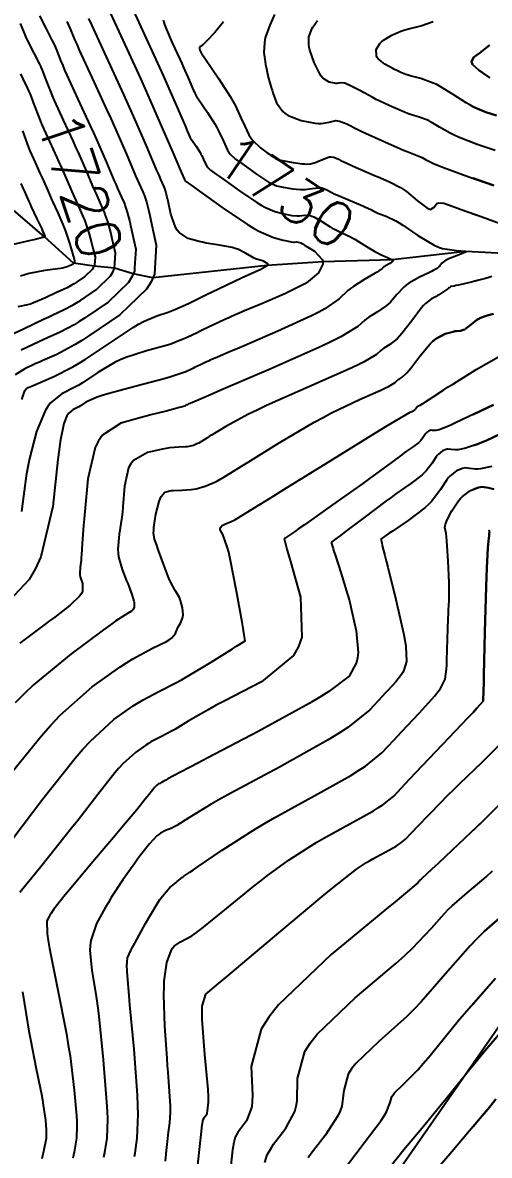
# Model space of a CAD drawing. Header units: metres. Extents: x 837117 to 838479, y 1189012 to 1191015.
# Drawn here: x 837786.1 to 837826.3, y 1189576 to 1189673.7 of the extents above; entities that cross this region are included whole.
import ezdxf

# ---------------------------------------------------------------- set-up
doc = ezdxf.new("R2010")
doc.units = ezdxf.units.M
doc.header["$LTSCALE"] = 0.3
for name, color, linetype in [('COTAS 10', 1, 'Continuous'), ('COTAS INT', 252, 'Continuous'), ('DRENAJE', 5, 'Continuous'), ('VIA2', 121, 'Continuous')]:
    doc.layers.add(name, color=color, linetype=linetype)
doc.styles.get("Standard").update_dxf_attribs({"font": 'simplex.shx'})

msp = doc.modelspace()

# ---------------------------------------------------------------- linework, layer by layer
at = {"layer": 'COTAS 10'}
for points in [[(837795.458, 1189675.117), (837796.58, 1189672.659), (837797.864, 1189669.868), (837798.181, 1189669.166), (837798.481, 1189668.496), (837799.428, 1189666.333), (837799.903, 1189665.226), (837800.106, 1189664.751), (837800.237, 1189664.447), (837800.343, 1189664.201), (837800.523, 1189663.796), (837800.612, 1189663.666), (837801.031, 1189663.06), (837801.37, 1189662.531), (837801.449, 1189662.392), (837801.522, 1189662.255), (837801.736, 1189661.787), (837801.921, 1189661.394), (837801.977, 1189661.305), (837802.035, 1189661.224), (837802.262, 1189661.003), (837802.791, 1189660.628), (837803.04, 1189660.451), (837803.334, 1189660.242), (837804.763, 1189659.219), (837806.28, 1189658.195), (837806.628, 1189657.984), (837806.945, 1189657.805), (837807.831, 1189657.421), (837808.469, 1189657.263), (837808.629, 1189657.226), (837808.783, 1189657.193), (837809.279, 1189657.099), (837809.722, 1189657.056), (837809.843, 1189657.055), (837809.962, 1189657.059), (837810.384, 1189657.114), (837810.863, 1189657.084), (837811.019, 1189657.035), (837811.184, 1189656.968), (837811.864, 1189656.576), (837812.584, 1189656.117), (837812.776, 1189656.007), (837812.963, 1189655.905), (837813.612, 1189655.599), (837814.296, 1189655.276), (837814.506, 1189655.162), (837814.724, 1189655.039), (837815.589, 1189654.507), (837816.451, 1189653.983), (837816.667, 1189653.865), (837816.874, 1189653.758), (837817.541, 1189653.468), (837817.942, 1189653.256), (837817.98, 1189653.198), (837817.987, 1189653.141), (837817.752, 1189652.935), (837817.381, 1189652.746), (837817.303, 1189652.7), (837817.235, 1189652.656), (837817.078, 1189652.517), (837816.797, 1189652.301), (837816.652, 1189652.208), (837816.477, 1189652.101), (837815.599, 1189651.596), (837814.605, 1189650.974), (837814.356, 1189650.793), (837814.119, 1189650.608), (837813.359, 1189649.91), (837812.134, 1189649.038), (837811.603, 1189648.745), (837810.99, 1189648.428), (837808.085, 1189647.096), (837805.189, 1189645.853), (837804.581, 1189645.593), (837804.057, 1189645.369), (837802.866, 1189644.865), (837802.249, 1189644.602), (837802.088, 1189644.531), (837801.93, 1189644.46), (837801.394, 1189644.208), (837800.892, 1189643.965), (837800.756, 1189643.898), (837800.621, 1189643.833), (837800.143, 1189643.601), (837799.2, 1189643.274), (837798.771, 1189643.148), (837798.269, 1189643.008), (837795.85, 1189642.373), (837793.426, 1189641.714), (837792.92, 1189641.558), (837792.486, 1189641.413), (837791.518, 1189640.984), (837791.042, 1189640.666), (837790.918, 1189640.592), (837790.798, 1189640.523), (837790.395, 1189640.322), (837790.043, 1189640.044), (837789.955, 1189639.926), (837789.871, 1189639.79), (837789.603, 1189639.151), (837789.312, 1189637.595), (837789.213, 1189636.881), (837789.107, 1189636.043), (837788.659, 1189631.994), (837787.643, 1189627.65), (837787.179, 1189626.627), (837786.635, 1189625.682), (837784.011, 1189622.916)], [(837784.477, 1189646.528), (837786.148, 1189647.322), (837787.92, 1189648.167), (837788.315, 1189648.353), (837788.668, 1189648.518), (837789.596, 1189648.937), (837790.43, 1189649.381), (837790.723, 1189649.561), (837791.044, 1189649.766), (837792.43, 1189650.714), (837793.633, 1189651.87), (837793.838, 1189652.206), (837793.987, 1189652.549), (837794.066, 1189653.844), (837793.797, 1189655.063), (837793.727, 1189655.358), (837793.659, 1189655.633), (837793.43, 1189656.473), (837793.197, 1189657.176), (837793.126, 1189657.366), (837793.052, 1189657.553), (837792.764, 1189658.211), (837792.394, 1189659.021), (837792.268, 1189659.303), (837792.133, 1189659.611), (837791.561, 1189660.935), (837790.873, 1189662.51), (837790.664, 1189662.977), (837790.448, 1189663.458), (837789.601, 1189665.303), (837788.823, 1189667.014), (837788.651, 1189667.409), (837788.497, 1189667.771), (837788.096, 1189668.795), (837787.767, 1189669.635), (837787.659, 1189669.881), (837787.649, 1189669.903), (837787.543, 1189670.133), (837787.063, 1189671.089), (837786.604, 1189671.981), (837786.501, 1189672.192), (837786.408, 1189672.388), (837786.163, 1189672.966), (837785.873, 1189673.649)], [(837826.955, 1189665.703), (837826.018, 1189666.001), (837824.941, 1189666.468), (837824.638, 1189666.626), (837824.333, 1189666.796), (837823.213, 1189667.517), (837822.095, 1189668.217), (837821.791, 1189668.374), (837821.489, 1189668.516), (837820.418, 1189668.894), (837819.509, 1189669.142), (837819.31, 1189669.201), (837819.133, 1189669.256), (837818.682, 1189669.419), (837818.289, 1189669.612), (837818.148, 1189669.685), (837817.994, 1189669.768), (837817.323, 1189670.141), (837816.746, 1189670.596), (837816.651, 1189670.731), (837816.583, 1189670.871), (837816.574, 1189671.405), (837816.887, 1189671.937), (837817.023, 1189672.074), (837817.181, 1189672.207), (837817.927, 1189672.651), (837818.702, 1189672.991), (837818.877, 1189673.059), (837819.036, 1189673.115), (837819.466, 1189673.223), (837819.97, 1189673.334), (837820.175, 1189673.393), (837820.408, 1189673.463), (837821.484, 1189673.817)], [(837824.923, 1189666.477), (837824.941, 1189666.468), (837826.018, 1189666.001), (837826.955, 1189665.703)], [(837826.673, 1189640.756), (837823.951, 1189639.449), (837823.401, 1189639.192), (837822.94, 1189638.981), (837822.01, 1189638.598), (837821.706, 1189638.537), (837821.638, 1189638.53), (837821.578, 1189638.525), (837821.422, 1189638.543), (837821.303, 1189638.56), (837821.266, 1189638.555), (837821.228, 1189638.547), (837821.073, 1189638.485), (837820.908, 1189638.356), (837820.862, 1189638.306), (837820.816, 1189638.249), (837820.65, 1189637.991), (837820.417, 1189637.683), (837820.329, 1189637.595), (837820.23, 1189637.505), (837819.789, 1189637.17), (837819.187, 1189636.749), (837818.988, 1189636.604), (837818.775, 1189636.448), (837817.886, 1189635.783), (837816.509, 1189634.771), (837815.989, 1189634.396), (837815.408, 1189633.979), (837812.805, 1189632.131), (837810.373, 1189630.415), (837809.899, 1189630.082), (837809.511, 1189629.81), (837808.832, 1189629.338), (837808.734, 1189629.278), (837808.714, 1189629.265), (837808.696, 1189629.254), (837808.656, 1189629.229), (837808.641, 1189629.203), (837808.639, 1189629.191), (837808.639, 1189629.177), (837808.646, 1189629.112), (837808.865, 1189628.304), (837808.998, 1189627.821), (837809.163, 1189627.227), (837810.022, 1189624.148), (837810.154, 1189620.714), (837809.861, 1189619.896), (837809.424, 1189619.136), (837806.658, 1189616.87), (837803.437, 1189615.195), (837802.714, 1189614.808), (837802.065, 1189614.454), (837800.33, 1189613.451), (837799.186, 1189612.758), (837798.91, 1189612.6), (837798.65, 1189612.456), (837797.859, 1189612.058), (837797.13, 1189611.675), (837796.909, 1189611.541), (837796.68, 1189611.395), (837795.789, 1189610.767), (837794.716, 1189609.781), (837794.373, 1189609.41), (837794.011, 1189608.995), (837792.539, 1189607.14), (837790.811, 1189604.886), (837790.288, 1189604.219), (837789.745, 1189603.533), (837787.623, 1189600.904), (837785.822, 1189598.686)], [(837824.923, 1189639.916), (837826.673, 1189640.756)], [(837801.15, 1189574.901), (837801.323, 1189576.502), (837801.486, 1189578.064), (837801.522, 1189578.373), (837801.553, 1189578.628), (837801.633, 1189579.1), (837801.721, 1189579.254), (837801.758, 1189579.309), (837801.8, 1189579.369), (837801.997, 1189579.627), (837802.104, 1189580.582), (837802.089, 1189581.081), (837802.055, 1189581.682), (837801.771, 1189584.697), (837801.539, 1189587.735), (837801.537, 1189588.35), (837801.563, 1189588.866), (837801.88, 1189589.912), (837803.146, 1189590.972), (837803.769, 1189591.497), (837804.512, 1189592.122), (837808.178, 1189595.215), (837811.906, 1189598.336), (837812.686, 1189598.979), (837813.357, 1189599.526), (837814.874, 1189600.701), (837815.74, 1189601.258), (837816.001, 1189601.415), (837816.272, 1189601.573), (837817.329, 1189602.155), (837818.28, 1189602.685), (837818.485, 1189602.812), (837818.664, 1189602.929), (837819.099, 1189603.279), (837819.59, 1189603.801), (837819.805, 1189604.027), (837820.054, 1189604.289), (837821.236, 1189605.53), (837822.78, 1189607.106), (837823.256, 1189607.579), (837823.753, 1189608.067), (837825.726, 1189609.963), (837827.701, 1189611.924)], [(837827.701, 1189611.924), (837825.726, 1189609.963), (837824.923, 1189609.192)], [(837786.046, 1189590.128), (837786.475, 1189587.445), (837786.602, 1189586.721), (837786.733, 1189586.004), (837787.236, 1189583.481), (837787.677, 1189581.299), (837787.769, 1189580.796), (837787.848, 1189580.338), (837788.024, 1189579.052), (837788.091, 1189578.202), (837788.101, 1189578.02), (837788.107, 1189577.86), (837788.098, 1189577.473), (837787.861, 1189576.333), (837787.724, 1189575.699)], [(837829.223, 1189588.816), (837825.93, 1189585.033), (837823.21, 1189581.633), (837822.604, 1189580.883), (837822.062, 1189580.216), (837820.635, 1189578.498), (837819.574, 1189577.241), (837819.262, 1189576.864), (837818.944, 1189576.475), (837817.73, 1189574.966)], [(837824.923, 1189583.775), (837825.93, 1189585.033), (837829.223, 1189588.816)]]:
    msp.add_lwpolyline(points, dxfattribs=at)
at = {"layer": 'COTAS INT'}
for points in [[(837793.084, 1189675.708), (837794.536, 1189672.582), (837796.229, 1189668.895), (837796.659, 1189667.941), (837797.073, 1189667.015), (837798.43, 1189663.909), (837798.651, 1189663.394), (837799.112, 1189662.316), (837799.78, 1189660.753), (837800.025, 1189660.181), (837800.029, 1189660.175), (837800.049, 1189660.146), (837800.065, 1189660.121), (837800.069, 1189660.114), (837800.072, 1189660.107), (837800.083, 1189660.085), (837800.091, 1189660.066), (837800.097, 1189660.058), (837800.108, 1189660.048), (837800.602, 1189659.694), (837803.285, 1189657.774), (837805.469, 1189656.299), (837805.971, 1189655.995), (837806.427, 1189655.737), (837807.704, 1189655.183), (837808.535, 1189654.97), (837808.711, 1189654.927), (837808.863, 1189654.89), (837809.219, 1189654.813), (837809.418, 1189654.794), (837809.472, 1189654.793), (837809.526, 1189654.795), (837809.715, 1189654.82), (837810.061, 1189654.717), (837810.213, 1189654.639), (837810.389, 1189654.539), (837811.231, 1189653.997), (837811.894, 1189653.298), (837811.958, 1189653.098), (837811.97, 1189652.896), (837811.583, 1189652.147), (837810.698, 1189651.402), (837810.396, 1189651.202), (837810.069, 1189651.006), (837808.683, 1189650.321), (837807.21, 1189649.692), (837806.828, 1189649.53), (837806.458, 1189649.373), (837805.215, 1189648.853), (837804.093, 1189648.374), (837803.799, 1189648.244), (837803.512, 1189648.115), (837802.537, 1189647.658), (837801.623, 1189647.214), (837801.375, 1189647.094), (837801.129, 1189646.975), (837800.261, 1189646.552), (837799.203, 1189646.124), (837798.838, 1189646.001), (837798.442, 1189645.876), (837796.749, 1189645.408), (837794.952, 1189644.829), (837794.49, 1189644.634), (837794.043, 1189644.424), (837792.558, 1189643.539), (837791.239, 1189642.66), (837790.897, 1189642.454), (837790.565, 1189642.263), (837789.448, 1189641.707), (837788.473, 1189640.935), (837788.229, 1189640.608), (837787.997, 1189640.232), (837787.254, 1189638.464), (837786.65, 1189636.132), (837786.506, 1189635.401), (837786.371, 1189634.632), (837785.965, 1189631.547)], [(837798.186, 1189673.937), (837798.279, 1189673.653), (837798.392, 1189673.341), (837798.971, 1189671.99), (837799.627, 1189670.563), (837799.789, 1189670.205), (837799.943, 1189669.862), (837800.427, 1189668.757), (837800.778, 1189667.941), (837800.849, 1189667.781), (837800.907, 1189667.649), (837801.02, 1189667.41), (837801.195, 1189667.158), (837801.21, 1189667.138), (837802.012, 1189665.975), (837802.674, 1189664.942), (837802.829, 1189664.67), (837802.972, 1189664.403), (837803.388, 1189663.49), (837803.751, 1189662.722), (837803.861, 1189662.548), (837803.974, 1189662.39), (837804.416, 1189661.958), (837804.981, 1189661.562), (837805.172, 1189661.427), (837805.377, 1189661.282), (837806.242, 1189660.665), (837807.09, 1189660.091), (837807.285, 1189659.974), (837807.463, 1189659.873), (837807.958, 1189659.658), (837808.403, 1189659.556), (837808.547, 1189659.526), (837808.702, 1189659.496), (837809.339, 1189659.384), (837810.027, 1189659.318), (837810.213, 1189659.317), (837810.398, 1189659.324), (837811.053, 1189659.409), (837811.626, 1189659.478), (837811.76, 1189659.475), (837811.883, 1189659.462), (837812.238, 1189659.332), (837812.728, 1189659.068), (837812.937, 1189658.97), (837813.177, 1189658.862), (837814.307, 1189658.383), (837815.424, 1189657.914), (837815.656, 1189657.812), (837815.855, 1189657.723), (837816.159, 1189657.57), (837816.292, 1189657.502), (837816.6, 1189657.341), (837816.717, 1189657.289), (837816.848, 1189657.235), (837817.435, 1189657.015), (837818.264, 1189656.617), (837818.548, 1189656.45), (837818.855, 1189656.259), (837820.161, 1189655.365), (837821.56, 1189654.523), (837821.926, 1189654.365), (837822.283, 1189654.239), (837823.497, 1189654.056), (837824.232, 1189654.016), (837824.288, 1189653.981), (837824.28, 1189653.935), (837823.717, 1189653.682), (837822.894, 1189653.376), (837822.721, 1189653.297), (837822.573, 1189653.22), (837822.239, 1189652.963), (837822.066, 1189652.748), (837822.02, 1189652.698), (837821.975, 1189652.652), (837821.817, 1189652.519), (837821.493, 1189652.34), (837821.343, 1189652.265), (837821.167, 1189652.179), (837820.313, 1189651.776), (837819.389, 1189651.255), (837819.169, 1189651.094), (837818.964, 1189650.926), (837818.354, 1189650.262), (837817.785, 1189649.603), (837817.607, 1189649.438), (837817.42, 1189649.281), (837816.669, 1189648.778), (837815.916, 1189648.307), (837815.728, 1189648.17), (837815.548, 1189648.03), (837814.973, 1189647.502), (837813.51, 1189646.612), (837812.771, 1189646.244), (837811.887, 1189645.824), (837807.488, 1189643.871), (837803.168, 1189642.015), (837802.334, 1189641.656), (837801.656, 1189641.366), (837800.517, 1189640.877), (837800.406, 1189640.83), (837800.376, 1189640.817), (837800.348, 1189640.804), (837800.251, 1189640.759), (837800.161, 1189640.715), (837800.136, 1189640.703), (837800.112, 1189640.691), (837800.026, 1189640.649), (837799.731, 1189640.559), (837799.574, 1189640.516), (837799.386, 1189640.466), (837798.436, 1189640.221), (837797.131, 1189639.882), (837796.718, 1189639.772), (837796.283, 1189639.656), (837794.529, 1189639.177), (837792.939, 1189638.122), (837792.608, 1189637.642), (837792.323, 1189637.08), (837791.691, 1189634.375), (837791.419, 1189631.551), (837791.362, 1189630.915), (837791.314, 1189630.343), (837791.205, 1189628.803), (837791.141, 1189627.802), (837791.121, 1189627.569), (837791.1, 1189627.355), (837791.015, 1189626.741), (837790.992, 1189626.228), (837791.01, 1189626.077), (837791.039, 1189625.922), (837791.232, 1189625.333), (837791.229, 1189624.673), (837791.134, 1189624.475), (837790.998, 1189624.269), (837790.167, 1189623.467), (837788.834, 1189622.448), (837788.382, 1189622.106), (837787.894, 1189621.737), (837785.83, 1189620.187)], [(837787.511, 1189674.318), (837788.042, 1189673.302), (837788.593, 1189672.225), (837788.717, 1189671.966), (837788.828, 1189671.725), (837789.125, 1189670.996), (837789.341, 1189670.465), (837789.518, 1189670.027), (837789.689, 1189669.634), (837789.888, 1189669.187), (837790.834, 1189667.123), (837791.894, 1189664.814), (837792.165, 1189664.213), (837792.426, 1189663.629), (837793.287, 1189661.657), (837793.727, 1189660.637), (837793.973, 1189660.065), (837794.123, 1189659.72), (837794.256, 1189659.416), (837794.596, 1189658.664), (837794.811, 1189658.173), (837794.866, 1189658.033), (837794.919, 1189657.891), (837795.093, 1189657.366), (837795.304, 1189656.552), (837795.379, 1189656.228), (837795.463, 1189655.861), (837795.747, 1189654.551), (837795.826, 1189654.182), (837795.727, 1189652.565), (837795.71, 1189652.29), (837795.492, 1189651.79), (837795.192, 1189651.3), (837793.438, 1189649.613), (837791.414, 1189648.229), (837790.946, 1189647.929), (837790.517, 1189647.666), (837789.299, 1189647.018), (837788.2, 1189646.529), (837787.846, 1189646.366), (837787.47, 1189646.191), (837785.932, 1189645.461)], [(837786.002, 1189641.223), (837786.142, 1189641.648), (837786.175, 1189641.739), (837786.205, 1189641.819), (837786.294, 1189642.014), (837786.377, 1189642.122), (837786.404, 1189642.148), (837786.432, 1189642.172), (837786.549, 1189642.245), (837786.958, 1189642.426), (837787.17, 1189642.518), (837787.426, 1189642.629), (837788.707, 1189643.18), (837790.407, 1189644.035), (837790.927, 1189644.337), (837791.468, 1189644.667), (837795.6, 1189647.435), (837796.059, 1189647.71), (837796.478, 1189647.944), (837797.647, 1189648.443), (837798.614, 1189648.745), (837798.905, 1189648.854), (837799.207, 1189648.975), (837800.379, 1189649.504), (837801.638, 1189650.116), (837801.994, 1189650.289), (837802.354, 1189650.464), (837803.679, 1189651.107), (837804.941, 1189651.707), (837805.26, 1189651.854), (837805.566, 1189651.992), (837806.562, 1189652.424), (837807.157, 1189652.764), (837807.21, 1189652.845), (837807.215, 1189652.919), (837806.83, 1189653.14), (837806.166, 1189653.36), (837805.994, 1189653.433), (837805.829, 1189653.512), (837805.277, 1189653.845), (837804.622, 1189654.173), (837804.391, 1189654.25), (837804.138, 1189654.32), (837803.048, 1189654.523), (837801.885, 1189654.711), (837801.587, 1189654.773), (837801.299, 1189654.838), (837800.344, 1189655.109), (837799.575, 1189655.612), (837799.404, 1189655.824), (837799.251, 1189656.067), (837798.849, 1189657.21), (837798.61, 1189658.328), (837798.56, 1189658.556), (837798.517, 1189658.749), (837798.42, 1189659.152), (837798.364, 1189659.321), (837798.347, 1189659.366), (837798.329, 1189659.412), (837798.26, 1189659.57), (837797.982, 1189660.206), (837797.833, 1189660.552), (837797.652, 1189660.972), (837796.74, 1189663.102), (837795.533, 1189665.865), (837795.167, 1189666.684), (837794.788, 1189667.526), (837793.302, 1189670.762), (837792.019, 1189673.535), (837791.766, 1189674.084)], [(837807.781, 1189674.431), (837807.383, 1189673.517), (837807.029, 1189672.492), (837806.968, 1189672.229), (837806.921, 1189671.975), (837806.884, 1189671.134), (837806.98, 1189670.334), (837807.018, 1189670.105), (837807.06, 1189669.873), (837807.254, 1189669.011), (837807.501, 1189668.137), (837807.576, 1189667.897), (837807.656, 1189667.658), (837807.969, 1189666.805), (837808.5, 1189666.055), (837808.717, 1189665.882), (837808.963, 1189665.723), (837810.105, 1189665.275), (837811.289, 1189665.042), (837811.562, 1189665.018), (837811.811, 1189665.013), (837812.513, 1189665.143), (837813.078, 1189665.27), (837813.241, 1189665.263), (837813.407, 1189665.238), (837814.029, 1189664.995), (837814.922, 1189664.535), (837815.258, 1189664.374), (837815.632, 1189664.198), (837817.306, 1189663.439), (837818.907, 1189662.737), (837819.235, 1189662.597), (837819.514, 1189662.481), (837820.106, 1189662.257), (837820.378, 1189662.161), (837820.454, 1189662.125), (837820.532, 1189662.085), (837820.815, 1189661.907), (837821.564, 1189661.556), (837821.935, 1189661.407), (837822.376, 1189661.235), (837824.558, 1189660.427), (837826.72, 1189659.663)], [(837826.838, 1189662.683), (837825.288, 1189663.214), (837823.659, 1189663.851), (837823.287, 1189664.016), (837822.949, 1189664.176), (837822.014, 1189664.712), (837821.313, 1189665.151), (837821.122, 1189665.25), (837820.933, 1189665.338), (837820.262, 1189665.576), (837819.512, 1189665.812), (837819.273, 1189665.899), (837819.02, 1189665.996), (837817.994, 1189666.429), (837816.881, 1189666.95), (837816.574, 1189667.103), (837816.266, 1189667.26), (837815.159, 1189667.86), (837814.227, 1189668.344), (837814.03, 1189668.428), (837813.86, 1189668.49), (837813.466, 1189668.532), (837813.183, 1189668.48), (837813.083, 1189668.482), (837812.973, 1189668.491), (837812.496, 1189668.586), (837811.97, 1189668.933), (837811.829, 1189669.102), (837811.69, 1189669.303), (837811.204, 1189670.292), (837810.848, 1189671.356), (837810.791, 1189671.605), (837810.751, 1189671.833), (837810.756, 1189672.491), (837810.943, 1189673.029), (837811.018, 1189673.182), (837811.103, 1189673.336), (837811.492, 1189673.91)], [(837789.889, 1189673.814), (837790.154, 1189673.197), (837790.538, 1189672.284), (837790.728, 1189671.859), (837790.954, 1189671.361), (837792.068, 1189668.942), (837793.341, 1189666.17), (837793.666, 1189665.448), (837793.98, 1189664.747), (837795.013, 1189662.379), (837795.812, 1189660.518), (837795.978, 1189660.136), (837796.119, 1189659.811), (837796.428, 1189659.117), (837796.57, 1189658.792), (837796.606, 1189658.7), (837796.641, 1189658.606), (837796.757, 1189658.259), (837796.948, 1189657.47), (837797.032, 1189657.098), (837797.128, 1189656.659), (837797.585, 1189654.52), (837797.433, 1189652.032), (837797.146, 1189651.374), (837796.752, 1189650.729), (837794.445, 1189648.511), (837791.784, 1189646.692), (837791.168, 1189646.298), (837790.604, 1189645.952), (837789.003, 1189645.099), (837787.813, 1189644.579), (837787.508, 1189644.442), (837787.214, 1189644.309), (837786.24, 1189643.853), (837785.414, 1189643.338)], [(837803.399, 1189673.787), (837802.648, 1189672.883), (837801.924, 1189672.133), (837801.779, 1189671.989), (837801.658, 1189671.872), (837801.417, 1189671.676), (837801.35, 1189671.643), (837801.338, 1189671.628), (837801.328, 1189671.611), (837801.316, 1189671.529), (837801.327, 1189671.437), (837801.331, 1189671.414), (837801.337, 1189671.392), (837801.362, 1189671.32), (837801.391, 1189671.259), (837801.398, 1189671.243), (837801.404, 1189671.229), (837801.425, 1189671.181), (837801.451, 1189671.131), (837801.46, 1189671.114), (837801.471, 1189671.097), (837801.518, 1189671.025), (837801.777, 1189670.65), (837802.994, 1189668.889), (837803.978, 1189667.353), (837804.209, 1189666.947), (837804.422, 1189666.551), (837805.041, 1189665.192), (837805.059, 1189665.155), (837805.581, 1189664.05), (837805.744, 1189663.791), (837805.913, 1189663.556), (837806.571, 1189662.913), (837807.171, 1189662.496), (837807.303, 1189662.404), (837807.42, 1189662.322), (837807.721, 1189662.11), (837807.901, 1189661.988), (837807.943, 1189661.963), (837807.98, 1189661.942), (837808.086, 1189661.896), (837808.336, 1189661.848), (837808.466, 1189661.826), (837808.621, 1189661.799), (837809.399, 1189661.67), (837810.207, 1189661.555), (837810.348, 1189661.541), (837810.381, 1189661.537), (837810.535, 1189661.525), (837810.911, 1189661.535), (837811.214, 1189661.625), (837811.321, 1189661.664), (837811.438, 1189661.71), (837811.944, 1189661.927), (837812.438, 1189662.115), (837812.548, 1189662.142), (837812.646, 1189662.159), (837812.899, 1189662.129), (837813.305, 1189661.932), (837813.498, 1189661.843), (837813.726, 1189661.739), (837814.841, 1189661.238), (837816.101, 1189660.683), (837816.421, 1189660.545), (837816.727, 1189660.412), (837817.726, 1189659.989), (837818.65, 1189659.508), (837818.909, 1189659.34), (837819.169, 1189659.156), (837820.12, 1189658.365), (837820.925, 1189657.736), (837821.093, 1189657.654), (837821.237, 1189657.612), (837821.561, 1189657.794), (837821.794, 1189658.117), (837821.882, 1189658.164), (837821.978, 1189658.192), (837822.41, 1189658.142), (837823.206, 1189657.861), (837823.532, 1189657.745), (837823.903, 1189657.611), (837825.629, 1189656.989), (837827.27, 1189656.403)], [(837826.339, 1189671.777), (837825.766, 1189671.325), (837825.618, 1189671.21), (837825.475, 1189671.1), (837824.998, 1189670.737), (837824.791, 1189670.361), (837824.817, 1189670.243), (837824.881, 1189670.118), (837825.414, 1189669.612), (837826.089, 1189669.153), (837826.241, 1189669.057), (837826.378, 1189668.975)], [(837826.378, 1189668.975), (837826.241, 1189669.057), (837826.089, 1189669.153), (837825.414, 1189669.612), (837824.881, 1189670.118), (837824.817, 1189670.243), (837824.791, 1189670.361), (837824.998, 1189670.737), (837825.475, 1189671.1), (837825.618, 1189671.21), (837825.766, 1189671.325), (837826.339, 1189671.777)], [(837785.865, 1189669.311), (837786.084, 1189668.876), (837786.493, 1189668.041), (837786.601, 1189667.796), (837786.706, 1189667.546), (837787.067, 1189666.594), (837787.476, 1189665.515), (837787.612, 1189665.184), (837787.758, 1189664.84), (837788.367, 1189663.483), (837789.001, 1189662.101), (837789.163, 1189661.742), (837789.319, 1189661.392), (837789.834, 1189660.213), (837790.293, 1189659.158), (837790.413, 1189658.887), (837790.531, 1189658.626), (837790.932, 1189657.759), (837791.293, 1189656.934), (837791.386, 1189656.699), (837791.474, 1189656.461), (837791.767, 1189655.58), (837792.014, 1189654.715), (837792.075, 1189654.488), (837792.131, 1189654.265), (837792.307, 1189653.507), (837792.264, 1189652.807), (837792.184, 1189652.621), (837792.073, 1189652.44), (837791.423, 1189651.816), (837790.792, 1189651.384), (837790.675, 1189651.304), (837790.501, 1189651.193), (837790.343, 1189651.095), (837789.892, 1189650.855), (837789.391, 1189650.629), (837789.2, 1189650.54), (837788.987, 1189650.44), (837788.03, 1189649.983), (837786.995, 1189649.539), (837786.733, 1189649.447), (837786.482, 1189649.368), (837785.662, 1189649.194)], [(837786.038, 1189664.393), (837786.456, 1189663.258), (837786.574, 1189662.959), (837786.693, 1189662.667), (837787.133, 1189661.663), (837787.554, 1189660.745), (837787.662, 1189660.506), (837787.766, 1189660.274), (837788.082, 1189659.552), (837788.108, 1189659.49), (837788.453, 1189658.705), (837788.558, 1189658.471), (837788.668, 1189658.231), (837789.101, 1189657.306), (837789.534, 1189656.314), (837789.645, 1189656.032), (837789.752, 1189655.746), (837790.104, 1189654.687), (837790.37, 1189653.797), (837790.422, 1189653.617), (837790.466, 1189653.467), (837790.548, 1189653.169), (837790.542, 1189653.065), (837790.529, 1189653.037), (837790.513, 1189653.01), (837790.416, 1189652.917), (837790.308, 1189652.843), (837790.305, 1189652.841), (837790.279, 1189652.824), (837790.255, 1189652.81), (837790.188, 1189652.774), (837790.113, 1189652.74), (837790.085, 1189652.727), (837790.053, 1189652.712), (837789.911, 1189652.644), (837789.513, 1189652.55), (837789.321, 1189652.518), (837789.092, 1189652.485), (837787.97, 1189652.343), (837786.622, 1189652.084), (837786.252, 1189651.976), (837785.882, 1189651.852)], [(837826.838, 1189662.683), (837825.288, 1189663.214), (837824.923, 1189663.357)], [(837826.72, 1189659.663), (837824.923, 1189660.298)], [(837785.899, 1189659.843), (837786.108, 1189659.389), (837786.161, 1189659.271), (837786.212, 1189659.156), (837786.382, 1189658.768), (837786.613, 1189658.251), (837786.704, 1189658.055), (837786.806, 1189657.836), (837787.269, 1189656.853), (837787.705, 1189655.928), (837787.79, 1189655.746), (837787.86, 1189655.595), (837787.982, 1189655.318), (837787.981, 1189655.26), (837787.973, 1189655.248), (837787.961, 1189655.237), (837787.892, 1189655.215), (837787.805, 1189655.2), (837787.783, 1189655.194), (837787.761, 1189655.187), (837787.688, 1189655.157), (837787.271, 1189655.048), (837787.032, 1189654.993), (837786.74, 1189654.926), (837785.24, 1189654.592)], [(837824.923, 1189657.243), (837825.629, 1189656.989), (837827.27, 1189656.403)], [(837826.552, 1189651.811), (837826.288, 1189651.735), (837826.001, 1189651.657), (837824.772, 1189651.349), (837823.661, 1189651.09), (837823.449, 1189651.042), (837823.278, 1189651.004), (837823.003, 1189650.955), (837822.993, 1189650.962), (837822.99, 1189650.961), (837822.985, 1189650.958), (837822.966, 1189650.937), (837822.863, 1189650.853), (837822.806, 1189650.812), (837822.738, 1189650.762), (837822.388, 1189650.517), (837821.965, 1189650.242), (837821.849, 1189650.173), (837821.735, 1189650.108), (837821.33, 1189649.9), (837820.826, 1189649.497), (837820.649, 1189649.309), (837820.457, 1189649.087), (837819.63, 1189648.008), (837818.773, 1189646.905), (837818.562, 1189646.668), (837818.363, 1189646.461), (837817.738, 1189645.96), (837817.227, 1189645.64), (837817.099, 1189645.547), (837816.977, 1189645.452), (837816.587, 1189645.093), (837815.48, 1189644.44), (837814.906, 1189644.16), (837814.217, 1189643.837), (837810.763, 1189642.309), (837807.102, 1189640.685), (837806.283, 1189640.3), (837805.547, 1189639.943), (837803.59, 1189638.891), (837802.413, 1189638.164), (837802.169, 1189638.013), (837801.961, 1189637.883), (837801.503, 1189637.598), (837801.256, 1189637.458), (837801.181, 1189637.421), (837801.102, 1189637.384), (837800.79, 1189637.257), (837800.394, 1189637.16), (837800.263, 1189637.142), (837800.121, 1189637.128), (837799.532, 1189637.112), (837798.721, 1189637.044), (837798.441, 1189636.997), (837798.136, 1189636.939), (837796.833, 1189636.629), (837795.639, 1189635.95), (837795.404, 1189635.659), (837795.209, 1189635.323), (837794.847, 1189633.737), (837794.721, 1189631.96), (837794.674, 1189631.504), (837794.623, 1189631.063), (837794.398, 1189629.6), (837794.278, 1189628.301), (837794.293, 1189627.964), (837794.329, 1189627.637), (837794.636, 1189626.536), (837795.036, 1189625.576), (837795.132, 1189625.336), (837795.221, 1189625.109), (837795.485, 1189624.384), (837795.651, 1189623.818), (837795.678, 1189623.691), (837795.696, 1189623.577), (837795.693, 1189623.272), (837795.569, 1189623.059), (837795.51, 1189623.003), (837795.442, 1189622.948), (837795.109, 1189622.761), (837794.115, 1189622.113), (837793.629, 1189621.768), (837793.052, 1189621.35), (837790.208, 1189619.245), (837787.001, 1189616.588), (837786.195, 1189615.823), (837785.426, 1189615.045)], [(837826.552, 1189651.811), (837826.288, 1189651.735), (837826.001, 1189651.657), (837824.923, 1189651.387)], [(837826.69, 1189648.6), (837826.15, 1189648.465), (837825.565, 1189648.259), (837825.411, 1189648.18), (837825.261, 1189648.092), (837824.747, 1189647.694), (837824.308, 1189647.33), (837824.204, 1189647.263), (837824.109, 1189647.211), (837823.83, 1189647.144), (837823.49, 1189647.121), (837823.356, 1189647.096), (837823.205, 1189647.063), (837822.518, 1189646.879), (837821.697, 1189646.441), (837821.462, 1189646.249), (837821.697, 1189646.441), (837822.518, 1189646.879), (837823.205, 1189647.063), (837823.356, 1189647.096), (837823.49, 1189647.121), (837823.83, 1189647.144), (837824.109, 1189647.211), (837824.204, 1189647.263), (837824.308, 1189647.33), (837824.747, 1189647.694), (837825.261, 1189648.092), (837825.411, 1189648.18), (837825.565, 1189648.259), (837826.15, 1189648.465), (837826.69, 1189648.6)], [(837784.422, 1189608.174), (837787.651, 1189612.18), (837788.491, 1189613.112), (837789.309, 1189613.968), (837792.068, 1189616.419), (837794.452, 1189618.117), (837795.033, 1189618.498), (837795.579, 1189618.84), (837797.268, 1189619.75), (837798.463, 1189620.343), (837798.698, 1189620.485), (837798.892, 1189620.617), (837799.249, 1189621.014), (837799.369, 1189621.356), (837799.413, 1189621.453), (837799.463, 1189621.552), (837799.684, 1189621.919), (837799.866, 1189622.349), (837799.891, 1189622.487), (837799.904, 1189622.634), (837799.861, 1189623.236), (837799.693, 1189623.866), (837799.629, 1189624.032), (837799.556, 1189624.194), (837799.227, 1189624.747), (837798.834, 1189625.426), (837798.721, 1189625.667), (837798.606, 1189625.932), (837798.176, 1189627.08), (837797.792, 1189628.191), (837797.707, 1189628.433), (837797.63, 1189628.645), (837797.427, 1189629.172), (837797.36, 1189629.707), (837797.369, 1189629.925), (837797.39, 1189630.173), (837797.566, 1189631.319), (837797.836, 1189632.428), (837797.917, 1189632.653), (837798, 1189632.841), (837798.321, 1189633.223), (837798.752, 1189633.339), (837798.905, 1189633.36), (837799.071, 1189633.377), (837799.792, 1189633.396), (837800.596, 1189633.441), (837800.814, 1189633.474), (837801.031, 1189633.516), (837801.802, 1189633.74), (837802.514, 1189634.031), (837802.694, 1189634.115), (837802.867, 1189634.2), (837803.431, 1189634.518), (837804.475, 1189635.17), (837804.951, 1189635.465), (837805.508, 1189635.809), (837808.193, 1189637.468), (837811.212, 1189639.249), (837811.979, 1189639.671), (837812.717, 1189640.062), (837815.13, 1189641.217), (837816.951, 1189642.023), (837817.315, 1189642.193), (837817.617, 1189642.341), (837818.201, 1189642.685), (837818.406, 1189642.874), (837818.471, 1189642.925), (837818.538, 1189642.974), (837818.808, 1189643.142), (837819.218, 1189643.52), (837819.375, 1189643.701), (837819.55, 1189643.915), (837820.337, 1189644.963), (837821.224, 1189646.026), (837821.462, 1189646.249)], [(837785.23, 1189603.342), (837787.815, 1189606.77), (837790.585, 1189610.259), (837791.266, 1189611.039), (837791.91, 1189611.739), (837793.928, 1189613.593), (837795.606, 1189614.774), (837796.036, 1189615.049), (837796.451, 1189615.3), (837797.824, 1189616.02), (837799.292, 1189616.757), (837799.766, 1189617.02), (837800.271, 1189617.308), (837802.339, 1189618.559), (837804.161, 1189619.703), (837804.51, 1189619.923), (837804.792, 1189620.102), (837805.248, 1189620.399), (837805.146, 1189621.071), (837805.076, 1189621.486), (837804.988, 1189622.001), (837804.518, 1189624.687), (837803.978, 1189627.462), (837803.845, 1189628.032), (837803.72, 1189628.517), (837803.327, 1189629.554), (837803.108, 1189629.967), (837803.092, 1189630.058), (837803.096, 1189630.14), (837803.27, 1189630.35), (837803.563, 1189630.486), (837803.642, 1189630.52), (837803.72, 1189630.553), (837803.992, 1189630.66), (837804.362, 1189630.839), (837804.502, 1189630.918), (837804.658, 1189631.008), (837805.358, 1189631.439), (837806.989, 1189632.456), (837807.732, 1189632.917), (837808.602, 1189633.455), (837812.796, 1189636.046), (837816.878, 1189638.556), (837817.676, 1189639.043), (837818.331, 1189639.44), (837819.498, 1189640.126), (837819.686, 1189640.209), (837819.723, 1189640.226), (837819.754, 1189640.241), (837819.814, 1189640.277), (837819.836, 1189640.296), (837819.842, 1189640.302), (837819.849, 1189640.307), (837819.877, 1189640.324), (837819.919, 1189640.363), (837819.936, 1189640.382), (837819.954, 1189640.404), (837820.035, 1189640.512), (837820.139, 1189640.625), (837820.172, 1189640.651), (837820.207, 1189640.674), (837820.346, 1189640.735), (837820.599, 1189640.862), (837820.706, 1189640.927), (837820.829, 1189641.004), (837821.406, 1189641.39), (837822.401, 1189642.045), (837822.788, 1189642.292), (837823.223, 1189642.568), (837825.197, 1189643.803), (837827.309, 1189644.996)], [(837824.923, 1189643.632), (837825.197, 1189643.803), (837827.309, 1189644.996)], [(837827.888, 1189638.534), (837826.074, 1189637.688), (837825.663, 1189637.511), (837825.292, 1189637.358), (837824.282, 1189637.014), (837823.633, 1189636.885), (837823.489, 1189636.868), (837823.361, 1189636.859), (837823.029, 1189636.896), (837822.776, 1189636.932), (837822.697, 1189636.923), (837822.615, 1189636.906), (837822.286, 1189636.773), (837821.934, 1189636.498), (837821.836, 1189636.391), (837821.739, 1189636.27), (837821.385, 1189635.721), (837820.889, 1189635.065), (837820.701, 1189634.877), (837820.491, 1189634.686), (837819.55, 1189633.973), (837818.269, 1189633.075), (837817.845, 1189632.767), (837817.39, 1189632.434), (837815.496, 1189631.018), (837813.803, 1189629.736), (837813.474, 1189629.488), (837813.207, 1189629.286), (837812.748, 1189628.941), (837812.703, 1189628.891), (837812.697, 1189628.874), (837812.693, 1189628.856), (837812.7, 1189628.782), (837812.84, 1189628.351), (837812.92, 1189628.109), (837813.019, 1189627.813), (837813.523, 1189626.298), (837814.103, 1189624.389), (837814.249, 1189623.845), (837814.389, 1189623.294), (837814.842, 1189621.247), (837815, 1189619.376), (837814.953, 1189618.937), (837814.868, 1189618.531), (837814.235, 1189617.348), (837812.49, 1189616.032), (837811.704, 1189615.542), (837810.786, 1189614.997), (837806.376, 1189612.576), (837802.043, 1189610.293), (837801.174, 1189609.835), (837800.447, 1189609.453), (837799.016, 1189608.705), (837798.586, 1189608.482), (837798.491, 1189608.432), (837798.407, 1189608.386), (837798.189, 1189608.261), (837798.053, 1189608.178), (837798.02, 1189608.159), (837797.989, 1189608.142), (837797.895, 1189608.095), (837797.808, 1189608.049), (837797.782, 1189608.034), (837797.755, 1189608.016), (837797.649, 1189607.942), (837797.521, 1189607.824), (837797.481, 1189607.78), (837797.437, 1189607.731), (837797.262, 1189607.51), (837796.939, 1189607.097), (837796.802, 1189606.927), (837796.645, 1189606.732), (837795.907, 1189605.826), (837794.771, 1189604.456), (837794.363, 1189603.968), (837793.914, 1189603.434), (837791.953, 1189601.116), (837790.108, 1189598.924), (837789.732, 1189598.471), (837789.413, 1189598.083), (837788.75, 1189597.236), (837788.486, 1189596.832), (837788.42, 1189596.724), (837788.357, 1189596.617), (837788.154, 1189596.246), (837788.182, 1189595.13), (837788.265, 1189594.554), (837788.38, 1189593.862), (837789.067, 1189590.397), (837789.838, 1189586.487), (837790.005, 1189585.514), (837790.153, 1189584.589), (837790.523, 1189581.644), (837790.699, 1189579.403), (837790.725, 1189578.921), (837790.741, 1189578.5), (837790.718, 1189577.478), (837790.497, 1189576.292), (837790.388, 1189575.766)], [(837824.923, 1189637.232), (837825.292, 1189637.358), (837825.663, 1189637.511), (837826.074, 1189637.688), (837827.888, 1189638.534)], [(837826.554, 1189635.43), (837825.56, 1189635.232), (837825.34, 1189635.206), (837825.145, 1189635.193), (837824.637, 1189635.25), (837824.248, 1189635.305), (837824.128, 1189635.291), (837824.002, 1189635.264), (837823.499, 1189635.061), (837822.96, 1189634.641), (837822.811, 1189634.476), (837822.661, 1189634.291), (837822.12, 1189633.451), (837821.36, 1189632.447), (837821.072, 1189632.159), (837820.751, 1189631.867), (837819.311, 1189630.775), (837817.959, 1189629.861), (837817.694, 1189629.681), (837817.475, 1189629.532), (837817.075, 1189629.257), (837817.006, 1189629.184), (837816.995, 1189629.163), (837816.988, 1189629.141), (837816.992, 1189629.06), (837817.025, 1189628.944), (837817.035, 1189628.9), (837817.046, 1189628.851), (837817.091, 1189628.631), (837817.302, 1189627.762), (837817.417, 1189627.302), (837817.556, 1189626.748), (837818.265, 1189623.959), (837818.934, 1189621.065), (837819.048, 1189620.445), (837819.132, 1189619.904), (837819.178, 1189618.606), (837818.943, 1189617.858), (837818.85, 1189617.665), (837818.744, 1189617.477), (837818.26, 1189616.848), (837817.575, 1189616.122), (837817.342, 1189615.872), (837817.09, 1189615.603), (837816.028, 1189614.455), (837814.11, 1189612.915), (837813.32, 1189612.398), (837812.418, 1189611.841), (837808.222, 1189609.5), (837804.023, 1189607.25), (837803.119, 1189606.75), (837802.326, 1189606.304), (837800.396, 1189605.136), (837799.358, 1189604.467), (837799.128, 1189604.334), (837798.923, 1189604.224), (837798.39, 1189604.019), (837797.952, 1189603.809), (837797.807, 1189603.697), (837797.653, 1189603.562), (837797.009, 1189602.877), (837796.226, 1189601.895), (837795.984, 1189601.571), (837795.73, 1189601.225), (837794.721, 1189599.788), (837793.714, 1189598.246), (837793.462, 1189597.833), (837793.221, 1189597.427), (837792.446, 1189596.011), (837791.957, 1189594.555), (837791.896, 1189594.124), (837791.868, 1189593.679), (837792.037, 1189591.972), (837792.42, 1189589.698), (837792.526, 1189588.897), (837792.633, 1189588.021), (837793.021, 1189584.237), (837793.307, 1189580.604), (837793.349, 1189579.823), (837793.375, 1189579.139), (837793.337, 1189577.482), (837793.132, 1189576.25), (837793.053, 1189575.834)], [(837826.554, 1189635.43), (837825.56, 1189635.232), (837825.34, 1189635.206), (837825.145, 1189635.193), (837824.923, 1189635.218)], [(837795.717, 1189575.901), (837795.767, 1189576.208), (837795.957, 1189577.487), (837796.033, 1189579.524), (837796.011, 1189580.309), (837795.971, 1189581.19), (837795.671, 1189585.171), (837795.325, 1189589.002), (837795.256, 1189589.788), (837795.198, 1189590.455), (837795.084, 1189591.875), (837795.065, 1189592.448), (837795.068, 1189592.581), (837795.074, 1189592.704), (837795.124, 1189593.056), (837795.403, 1189593.678), (837795.553, 1189593.971), (837795.735, 1189594.316), (837796.659, 1189596), (837797.668, 1189597.707), (837797.905, 1189598.068), (837798.123, 1189598.381), (837798.755, 1189599.105), (837799.206, 1189599.467), (837799.311, 1189599.551), (837799.406, 1189599.628), (837799.676, 1189599.85), (837799.848, 1189599.992), (837799.882, 1189600.02), (837799.91, 1189600.042), (837799.961, 1189600.078), (837800.478, 1189600.425), (837800.8, 1189600.643), (837801.198, 1189600.914), (837803.282, 1189602.334), (837806.079, 1189604.132), (837806.928, 1189604.641), (837807.809, 1189605.155), (837811.258, 1189607.051), (837814.372, 1189608.789), (837815.042, 1189609.202), (837815.628, 1189609.587), (837817.051, 1189610.73), (837818.081, 1189611.834), (837818.42, 1189612.193), (837818.781, 1189612.576), (837820.279, 1189614.152), (837821.628, 1189615.654), (837821.894, 1189615.989), (837822.115, 1189616.29), (837822.529, 1189617.087), (837822.628, 1189617.962), (837822.651, 1189618.312), (837822.672, 1189618.708), (837822.73, 1189620.527), (837822.777, 1189622.331), (837822.79, 1189622.717), (837822.803, 1189623.055), (837822.852, 1189623.867), (837822.868, 1189624.688), (837822.861, 1189625.031), (837822.848, 1189625.424), (837822.76, 1189627.264), (837822.646, 1189629.029), (837822.616, 1189629.377), (837822.588, 1189629.662), (837822.495, 1189630.182), (837822.533, 1189630.472), (837822.588, 1189630.612), (837822.661, 1189630.778), (837823.086, 1189631.596), (837823.669, 1189632.466), (837823.842, 1189632.666), (837824.021, 1189632.847), (837824.712, 1189633.35), (837825.389, 1189633.623), (837825.559, 1189633.659), (837825.721, 1189633.678), (837826.244, 1189633.603), (837826.702, 1189633.472)], [(837826.702, 1189633.472), (837826.244, 1189633.603), (837825.721, 1189633.678), (837825.559, 1189633.659), (837825.389, 1189633.623), (837824.923, 1189633.435)], [(837798.389, 1189575.499), (837798.485, 1189576.421), (837798.595, 1189577.472), (837798.625, 1189577.738), (837798.655, 1189577.993), (837798.762, 1189578.824), (837798.823, 1189579.697), (837798.825, 1189579.979), (837798.819, 1189580.278), (837798.741, 1189581.504), (837798.606, 1189583.183), (837798.563, 1189583.767), (837798.519, 1189584.404), (837798.342, 1189587.139), (837798.25, 1189589.852), (837798.26, 1189590.476), (837798.284, 1189591.044), (837798.499, 1189592.638), (837798.872, 1189593.66), (837798.996, 1189593.869), (837799.129, 1189594.046), (837799.687, 1189594.414), (837800.672, 1189594.953), (837801.075, 1189595.238), (837801.534, 1189595.581), (837803.664, 1189597.308), (837806.009, 1189599.233), (837806.605, 1189599.701), (837807.177, 1189600.142), (837809.048, 1189601.498), (837810.899, 1189602.687), (837811.457, 1189603.023), (837812.036, 1189603.361), (837814.293, 1189604.603), (837816.326, 1189605.737), (837816.763, 1189606.007), (837817.146, 1189606.258), (837818.075, 1189607.004), (837819.072, 1189608.065), (837819.497, 1189608.514), (837819.988, 1189609.03), (837822.299, 1189611.456), (837824.499, 1189613.77), (837824.92, 1189614.216), (837825.259, 1189614.578), (837825.803, 1189615.181), (837825.83, 1189616.127), (837825.844, 1189616.705), (837825.86, 1189617.421), (837825.942, 1189621.147), (837826.043, 1189625.073), (837826.072, 1189625.914), (837826.1, 1189626.649), (837826.207, 1189628.417), (837826.294, 1189629.284), (837826.311, 1189629.451), (837826.324, 1189629.587), (837826.344, 1189629.814)], [(837826.344, 1189629.814), (837826.324, 1189629.587), (837826.311, 1189629.451), (837826.294, 1189629.284), (837826.207, 1189628.417), (837826.1, 1189626.649), (837826.072, 1189625.914), (837826.043, 1189625.073), (837825.942, 1189621.147), (837825.86, 1189617.421), (837825.844, 1189616.705), (837825.83, 1189616.127), (837825.803, 1189615.181), (837825.259, 1189614.578), (837824.923, 1189614.22)], [(837826.333, 1189629.852), (837826.315, 1189629.88), (837826.306, 1189629.899), (837826.308, 1189629.901), (837826.312, 1189629.901), (837826.343, 1189629.888)], [(837826.343, 1189629.888), (837826.312, 1189629.901), (837826.308, 1189629.901), (837826.306, 1189629.899), (837826.315, 1189629.88), (837826.333, 1189629.852)], [(837829.644, 1189608.703), (837825.81, 1189604.882), (837822.535, 1189601.785), (837821.897, 1189601.184), (837821.377, 1189600.695), (837820.472, 1189599.855), (837820.335, 1189599.736), (837820.299, 1189599.701), (837820.264, 1189599.666), (837820.145, 1189599.529), (837818.932, 1189598.493), (837818.207, 1189597.891), (837817.314, 1189597.151), (837812.683, 1189593.34), (837808.137, 1189588.994), (837807.297, 1189587.918), (837806.639, 1189586.896), (837805.773, 1189583.666), (837805.908, 1189581.203), (837805.879, 1189580.665), (837805.823, 1189580.19), (837805.382, 1189578.995), (837804.852, 1189578.299), (837804.738, 1189578.137), (837804.639, 1189577.99), (837804.401, 1189577.574), (837804.255, 1189577.002), (837804.214, 1189576.757), (837804.172, 1189576.475), (837804.019, 1189575.143)], [(837829.644, 1189608.703), (837825.81, 1189604.882), (837824.923, 1189604.044)], [(837806.957, 1189575.377), (837807.169, 1189576.048), (837807.556, 1189576.726), (837807.718, 1189576.966), (837807.903, 1189577.228), (837808.768, 1189578.363), (837809.542, 1189579.798), (837809.67, 1189580.25), (837809.76, 1189580.724), (837809.775, 1189582.635), (837810.397, 1189584.956), (837810.87, 1189585.69), (837811.474, 1189586.464), (837814.741, 1189589.587), (837818.26, 1189592.567), (837819.023, 1189593.25), (837819.693, 1189593.871), (837821.35, 1189595.602), (837822.462, 1189596.878), (837822.788, 1189597.213), (837823.123, 1189597.539), (837824.402, 1189598.65), (837826.042, 1189600.038), (837826.604, 1189600.539)], [(837824.923, 1189599.091), (837826.042, 1189600.038), (837826.604, 1189600.539)], [(837828.332, 1189597.444), (837825.912, 1189595.342), (837825.278, 1189594.724), (837824.659, 1189594.091), (837822.556, 1189591.676), (837820.455, 1189589.249), (837819.839, 1189588.609), (837819.207, 1189587.983), (837816.799, 1189585.835), (837814.811, 1189583.934), (837814.444, 1189583.463), (837814.156, 1189583.017), (837813.777, 1189581.604), (837813.613, 1189580.246), (837813.46, 1189579.834), (837813.261, 1189579.406), (837812.153, 1189577.731), (837810.954, 1189576.158), (837810.698, 1189575.795)], [(837824.923, 1189594.361), (837825.278, 1189594.724), (837825.912, 1189595.342), (837828.332, 1189597.444)], [(837814.005, 1189575.088), (837815.538, 1189577.1), (837816.98, 1189579.014), (837817.251, 1189579.418), (837817.466, 1189579.767), (837817.779, 1189580.572), (837817.914, 1189581.077), (837818.017, 1189581.236), (837818.148, 1189581.404), (837818.858, 1189582.083), (837820.154, 1189583.398), (837820.655, 1189583.968), (837821.217, 1189584.627), (837823.761, 1189587.749), (837826.857, 1189591.304)], [(837824.923, 1189589.084), (837826.857, 1189591.304)], [(837826.895, 1189580.85), (837826.222, 1189580.033), (837825.545, 1189579.218), (837823.076, 1189576.303), (837821.02, 1189573.887)], [(837824.923, 1189578.484), (837825.545, 1189579.218), (837826.222, 1189580.033), (837826.895, 1189580.85)]]:
    msp.add_lwpolyline(points, dxfattribs=at)
at = {"layer": 'DRENAJE'}
for p, q in [((837787.961, 1189655.237), (837784.645, 1189658.085)), ((837790.464, 1189652.964), (837787.961, 1189655.237)), ((837824.288, 1189653.981), (837817.942, 1189653.256)), ((837833.73, 1189653.486), (837824.288, 1189653.981)), ((837792.224, 1189652.714), (837790.464, 1189652.964)), ((837793.987, 1189652.549), (837792.224, 1189652.714)), ((837795.601, 1189652.04), (837793.987, 1189652.549)), ((837807.157, 1189652.764), (837797.29, 1189651.703)), ((837811.958, 1189653.098), (837807.157, 1189652.764)), ((837817.942, 1189653.256), (837811.958, 1189653.098)), ((837797.29, 1189651.703), (837795.601, 1189652.04))]:
    msp.add_line(p, q, dxfattribs=at)
at = {"layer": 'VIA2'}
msp.add_line((837798.315, 1189545.747), (837866.33, 1189643.421), dxfattribs=at)

# ---------------------------------------------------------------- texts
at = {"layer": 'COTAS 10', "char_height": 3.8, "attachment_point": 7}
for s, insert, rotation in [('1720', (837787.18, 1189665.287), 288.35834), ('1730', (837802.303, 1189661.285), 325.65617)]:
    msp.add_mtext(s, dxfattribs=dict(at, insert=insert, rotation=rotation))

doc.saveas('drawing.dxf')
